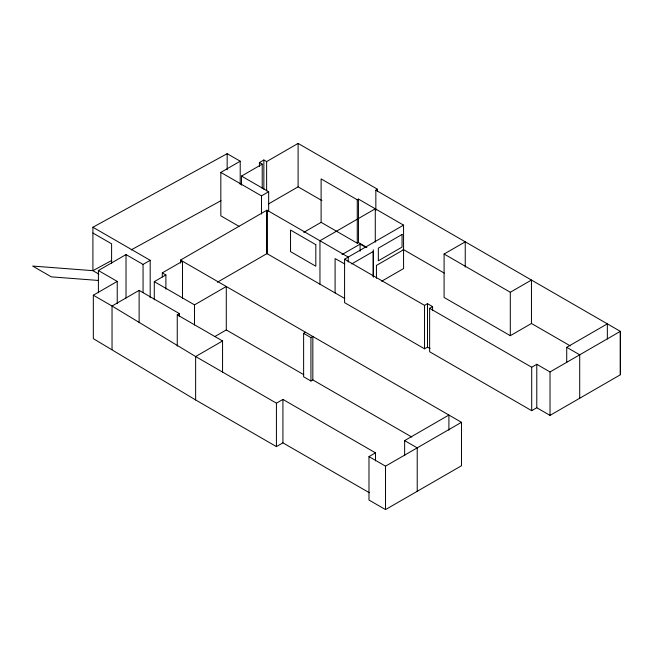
<?xml version="1.0" encoding="UTF-8"?>
<svg xmlns="http://www.w3.org/2000/svg" width="653" height="653" viewBox="0 0 653 653"><rect width="100%" height="100%" fill="white"/><g stroke="black" fill="none" stroke-linecap="round" stroke-linejoin="round"><path stroke-width="0.98" d="M238.998 226.322L220.828 215.833L220.828 172.4L240.214 161.209L240.214 184.44M259.445 166.572L259.445 162.532L263.861 159.985L266.628 161.585L298.103 143.407L377.499 189.239L377.499 191.264M241.528 185.158L241.528 176.073L262.212 164.132L262.212 188.374M98.399 292.756L98.399 270.53L126.021 254.58L143.056 264.416L150.19 260.302L150.19 297.678M220.992 200.667L131.204 249.879M220.828 172.4L261.494 195.876L268.661 191.737L268.661 210.927M369.304 492.721L282.92 442.848L276.423 446.603L195.631 399.963L93.33 338.654L93.33 295.213L117.238 281.41L117.238 303.637M268.375 204.005L298.103 186.84L321.921 200.593M180.514 263.11L180.514 260.082L266.971 210.168L348.237 257.086L348.237 261.992M162.295 276.913L162.295 272.872L182.481 261.224L182.481 298.592M179.363 316.632L179.363 313.603L139.13 290.373L112.038 306.02L93.33 295.213M154.288 299.825L154.288 281.639L165.886 274.946L165.886 289.091M366.872 247.389L358.456 242.524L357.264 243.21L321.113 222.338L321.113 178.906L357.264 199.777L358.456 199.092L403.57 225.138L403.57 268.571L381.679 281.214M375.842 210.397L375.842 190.194L377.499 189.239M217.367 282.235L267.004 253.584M303.751 232.37L321.113 222.338M177.257 346.131L177.257 314.819L179.363 313.603M154.288 281.639L194.504 304.861L226.289 286.512L226.289 329.945L303.767 374.675M341.992 254.588L360.097 244.132L366.227 247.569M430.041 348.571L427.486 347.102L424.532 348.808L344.572 302.641L344.572 259.2L403.57 225.138M214.813 336.573L226.289 329.945M351.689 263.926L373.238 251.487L373.238 276.929M222.559 372.292L222.559 340.98L195.631 356.53L195.631 399.963M376.397 265.445L403.57 249.756M411.798 437.053L312.836 379.915L310.934 381.017L303.621 376.797L303.621 333.356L305.522 332.263M570.289 345.894L531.46 323.48L510.303 335.691L444.089 297.458L444.089 254.025L465.246 241.814L465.246 267.069M303.621 333.356L310.934 337.585L312.836 336.483L312.836 379.915M344.572 259.2L424.532 305.367L427.486 303.661L432.588 306.608L432.588 310.648M375.842 190.194L620.334 331.357L620.35 374.781L550.022 415.381L536.782 407.741L531.697 410.68L429.633 351.747L429.633 308.314L432.588 306.608M112.038 349.453L112.038 306.02L195.631 356.53L276.423 403.17L282.92 399.416L375.475 452.847L375.475 460.928M444.089 254.025L510.303 292.258L531.46 280.039L531.46 323.48M180.514 260.082L461.483 422.303L461.483 465.76L385.523 509.593L368.978 500.035L368.978 456.602L375.475 452.847M404.648 455.745L404.648 440.595L448.905 415.039L448.905 430.196M429.633 308.314L531.697 367.239L536.782 364.309L550.022 371.949L620.334 331.357L620.334 374.667M566.722 362.464L566.722 347.306L607.347 323.855L607.347 339.005M368.978 456.602L385.523 466.16L461.483 422.303M98.864 274.105L92.914 270.669L92.914 227.236L227.162 153.675L240.214 161.209M111.614 260.514L92.914 270.669L32.65 266.065L51.334 276.856L98.546 280.464M344.735 263.959L335.095 258.572L335.095 292.936M259.445 162.532L262.212 164.132M403.015 249.324L444.211 273.101M566.722 347.306L579.709 354.808L579.709 398.24M241.528 176.073L268.661 191.737M344.735 298.494L266.971 253.601L266.971 210.168L267.004 253.837M92.914 227.236L150.19 260.302M162.295 272.872L165.886 274.946M92.914 233.023L111.598 243.814L111.598 263.143M404.648 440.595L417.226 447.86L417.226 491.293M177.257 314.819L222.559 340.98M98.399 270.53L117.238 281.41M550.022 371.949L550.022 415.381M536.782 364.309L536.782 407.741M531.697 367.239L531.697 410.68M510.303 292.258L510.303 335.691M427.486 303.661L427.486 347.102M424.532 305.367L424.532 348.808M385.523 466.16L385.523 509.593M376.43 265.428L376.43 278.3M375.279 242.141L375.279 208.805L319.954 240.753L319.954 284.186M373.287 249.756L373.287 276.986M360.097 244.132L360.097 251.209M358.456 199.092L358.456 242.524M357.264 199.777L357.264 243.21M310.934 337.585L310.934 381.017M298.103 143.407L298.103 186.84M282.92 399.416L282.92 442.848M276.423 403.17L276.423 446.603M266.628 161.585L266.628 190.872M263.861 159.985L263.861 189.28M261.494 195.876L261.494 214.062M227.162 153.675L227.162 169.837M194.504 304.861L194.504 325.063M143.056 264.416L143.056 292.699M139.13 290.373L139.13 322.696M126.021 254.58L126.021 298.013M402.068 234.468L378.34 248.173L378.34 260.792L402.068 247.095L402.068 234.468M315.815 244.663L290.528 230.06L290.528 251.617L315.815 266.212L315.815 244.663"/></g></svg>
